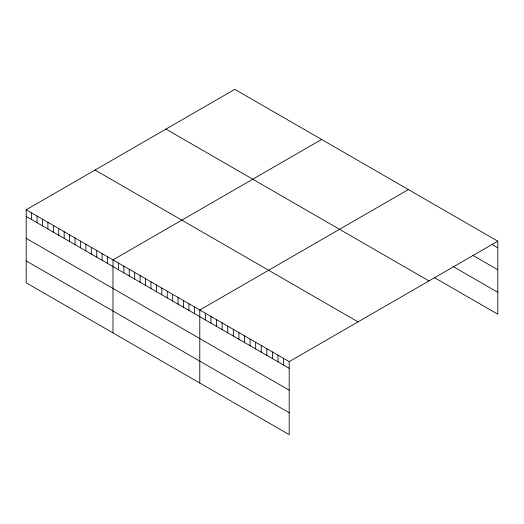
<?xml version="1.0" encoding="UTF-8"?>
<svg xmlns="http://www.w3.org/2000/svg" width="524" height="524" viewBox="0 0 524 524"><rect width="100%" height="100%" fill="white"/><g stroke="black" fill="none" stroke-linecap="round" stroke-linejoin="round"><path stroke-width="0.79" d="M26.2 209.783L289.196 361.626L289.196 434.651L26.2 282.816L26.2 209.783L234.804 89.349L497.8 241.184L497.8 314.217L434.232 277.51M321.592 139.456L112.988 259.891L112.988 332.923M408.379 189.564L199.775 309.998L199.775 383.024M289.196 361.626L497.8 241.184M492.213 244.629L497.8 247.859M472.648 255.234L497.8 269.755M453.09 266.506L497.8 292.313M165.964 129.094L428.959 280.93M95.04 170.045L358.036 321.88M26.2 216.458L289.196 368.293M26.2 238.355L289.196 390.19M26.2 260.913L289.196 412.755M283.602 358.396L283.602 365.071M278.015 355.174L278.015 361.842M272.428 351.945L272.428 358.613M266.84 348.715L266.84 355.39M261.253 345.493L261.253 352.161M255.66 342.264L255.66 348.938M250.072 339.041L250.072 345.709M244.485 335.812L244.485 342.48M238.898 332.583L238.898 339.257M233.304 329.36L233.304 336.028M227.717 326.131L227.717 332.806M222.13 322.908L222.13 329.576M216.543 319.679L216.543 326.347M210.956 316.45L210.956 323.125M205.362 313.228L205.362 319.895M194.352 306.868L194.352 313.535M188.928 303.737L188.928 310.404M183.505 300.606L183.505 307.274M178.081 297.475L178.081 304.143M172.651 294.344L172.651 301.012M167.228 291.206L167.228 297.881M161.805 288.076L161.805 294.75M156.381 284.945L156.381 291.619M150.958 281.814L150.958 288.488M145.534 278.683L145.534 285.351M140.111 275.552L140.111 282.22M134.688 272.421L134.688 279.089M129.258 269.29L129.258 275.958M123.834 266.153L123.834 272.827M118.411 263.022L118.411 269.696M107.564 256.76L107.564 263.434M102.141 253.629L102.141 260.304M96.717 250.498L96.717 257.166M91.294 247.367L91.294 254.035M85.864 244.236L85.864 250.904M80.441 241.106L80.441 247.773M75.017 237.968L75.017 244.643M69.594 234.837L69.594 241.512M64.17 231.706L64.17 238.381M58.747 228.575L58.747 235.25M53.324 225.444L53.324 232.112M47.9 222.314L47.9 228.981M42.47 219.183L42.47 225.851M37.047 216.052L37.047 222.72M31.623 212.921L31.623 219.589"/></g></svg>
